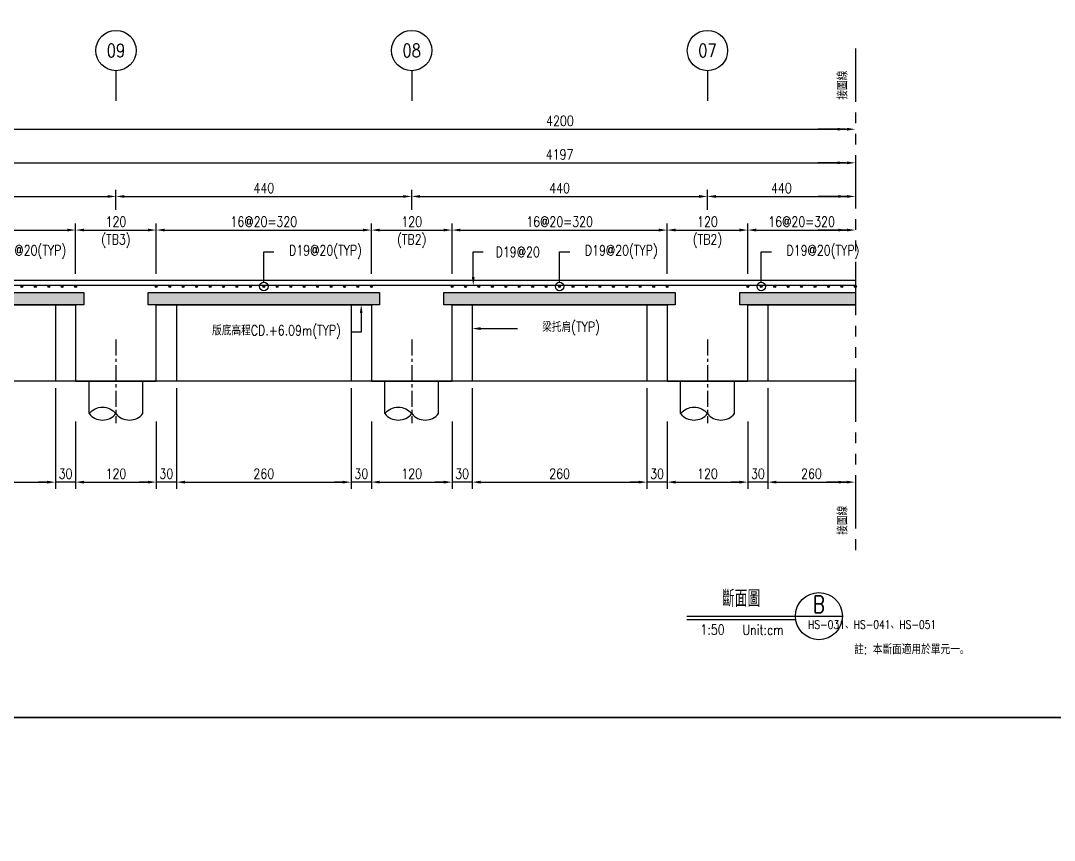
# Model space of a CAD drawing. Extents: x -791 to 13121, y -31587 to 2944.
# Drawn here: x 843 to 2381, y -183 to 1036 of the extents above; entities that cross this region are included whole.
import ezdxf
from ezdxf import colors
from ezdxf.entities.mleader import LeaderData, LeaderLine
from ezdxf.enums import TextEntityAlignment as Align
from ezdxf.math import Vec2, Vec3

# ---------------------------------------------------------------- set-up
doc = ezdxf.new("R2010")
doc.units = 0
doc.header["$LTSCALE"] = 0.05
doc.linetypes.add('CENTER', pattern=[50.8, 31.75, -6.35, 6.35, -6.35])
doc.linetypes.add('PHANTOM', pattern=[63.5, 31.75, -6.35, 6.35, -6.35, 6.35, -6.35])
doc.layers.get('0').update_dxf_attribs({"linetype": 'CONTINUOUS'})
doc.layers.get('Defpoints').update_dxf_attribs({"linetype": 'CONTINUOUS'})
for name, color, linetype in [('HB_0', 7, 'CONTINUOUS'), ('HB_DIM', 1, 'CONTINUOUS'), ('HB_ReBar', 3, 'CONTINUOUS'), ('HB_SYMBOLS', 7, 'CONTINUOUS'), ('HB_TXT_CTEXT', 2, 'CONTINUOUS'), ('底圖', 7, 'CONTINUOUS'), ('預鑄版_HATCH', 253, 'CONTINUOUS')]:
    doc.layers.add(name, color=color, linetype=linetype)
doc.styles.get("Standard").update_dxf_attribs({"font": 'ROMANS.shx', "width": 0.8, "bigfont": 'lchinap.shx'})
doc.dimstyles.new('50cm', dxfattribs={"dimscale": 5, "dimtxt": 3, "dimasz": 2.5, "dimexe": 2, "dimexo": 2, "dimgap": 1, "dimtad": 1, "dimdsep": 46, "dimtxsty": 'Standard', "dimcen": 0, "dimclrt": 2, "dimadec": 0, "dimazin": 0, "dimtfac": 1, "dimtix": 1, "dimtmove": 2, "dimatfit": 3, "dimfxl": 0, "dimtolj": 1, "dimtzin": 0, "dimarcsym": 0})

# ---------------------------------------------------------------- blocks, each defined once
blk = doc.blocks.new('CA')
at = {"layer": 'HB_SYMBOLS', "color": 3, "linetype": 'Continuous'}
blk.add_line((0, 0), (14, 0), dxfattribs=at)
at = {"layer": 'HB_SYMBOLS', "color": 4, "linetype": 'Continuous'}
blk.add_circle((7, 0), 7, dxfattribs=at)
at = {"layer": 'HB_SYMBOLS', "color": 3, "linetype": 'Continuous', "width": 0.8}
blk.add_attdef('A', text='', height=5, dxfattribs=at).set_placement((7, 3.5), align=Align.MIDDLE)
at = {"layer": 'HB_SYMBOLS', "color": 1, "linetype": 'Continuous', "width": 0.8}
blk.add_attdef('HB2002', text='', height=2.5, dxfattribs=at).set_placement((7, -2.5), align=Align.MIDDLE)
blk = doc.blocks.new('gr_t')
at = {"layer": 'HB_SYMBOLS', "color": 4, "linetype": 'Continuous'}
blk.add_line((0, -6), (0, -15), dxfattribs=at)
blk.add_circle((0, 0), 6, dxfattribs=at)
at = {"layer": 'HB_SYMBOLS', "color": 4, "linetype": 'Continuous', "width": 0.8}
blk.add_attdef('A', text='', height=4.5, dxfattribs=at).set_placement((0, 0), align=Align.MIDDLE)
blk = doc.blocks.new('*D1830')
at = {"layer": 'Defpoints', "color": 0}
for p in [(0, 325), (-1669, 150), (0, 150)]:
    blk.add_point(p, dxfattribs=at)
at = {"layer": 'HB_DIM', "color": 0, "lineweight": -2}
for p, q in [((-1669, 160), (-1669, 335)), ((-1656.5, 325), (-12.5, 325))]:
    blk.add_line(p, q, dxfattribs=at)
at = {"layer": 'HB_DIM', "color": 0}
for points in [[(-1656.5, 327.1), (-1656.5, 322.9), (-1669, 325)], [(-12.5, 327.1), (-12.5, 322.9), (0, 325)]]:
    blk.add_solid(points, dxfattribs=at)
at = {"layer": 'HB_DIM', "color": 2, "insert": (-440, 337.5), "char_height": 15, "attachment_point": 5}
blk.add_mtext('\\A1;4197', dxfattribs=at)
blk = doc.blocks.new('*D1832')
at = {"layer": 'Defpoints', "color": 0}
for p in [(0, 375), (-1670, 150), (0, 150)]:
    blk.add_point(p, dxfattribs=at)
at = {"layer": 'HB_DIM', "color": 0, "lineweight": -2}
for p, q in [((-1670, 160), (-1670, 385)), ((-1657.5, 375), (-12.5, 375))]:
    blk.add_line(p, q, dxfattribs=at)
at = {"layer": 'HB_DIM', "color": 0}
for points in [[(-1657.5, 377.1), (-1657.5, 372.9), (-1670, 375)], [(-12.5, 377.1), (-12.5, 372.9), (0, 375)]]:
    blk.add_solid(points, dxfattribs=at)
at = {"layer": 'HB_DIM', "color": 2, "insert": (-439.5, 387.5), "char_height": 15, "attachment_point": 5}
blk.add_mtext('\\A1;4200', dxfattribs=at)
blk = doc.blocks.new('*D1834')
at = {"layer": 'Defpoints', "color": 0}
for p in [(-1100, 275), (-1540, 245), (-1100, 245)]:
    blk.add_point(p, dxfattribs=at)
at = {"layer": 'HB_DIM', "color": 0, "lineweight": -2}
for p, q in [((-1540, 255), (-1540, 285)), ((-1100, 255), (-1100, 285)), ((-1527.5, 275), (-1112.5, 275))]:
    blk.add_line(p, q, dxfattribs=at)
at = {"layer": 'HB_DIM', "color": 0}
for points in [[(-1527.5, 277.1), (-1527.5, 272.9), (-1540, 275)], [(-1112.5, 277.1), (-1112.5, 272.9), (-1100, 275)]]:
    blk.add_solid(points, dxfattribs=at)
at = {"layer": 'HB_DIM', "color": 2, "insert": (-1320, 287.5), "char_height": 15, "attachment_point": 5}
blk.add_mtext('\\A1;440', dxfattribs=at)
blk = doc.blocks.new('*D1836')
at = {"layer": 'Defpoints', "color": 0}
for p in [(-660, 275), (-1100, 245), (-660, 245)]:
    blk.add_point(p, dxfattribs=at)
at = {"layer": 'HB_DIM', "color": 0, "lineweight": -2}
for p, q in [((-1100, 255), (-1100, 285)), ((-660, 255), (-660, 285)), ((-1087.5, 275), (-672.5, 275))]:
    blk.add_line(p, q, dxfattribs=at)
at = {"layer": 'HB_DIM', "color": 0}
for points in [[(-1087.5, 277.1), (-1087.5, 272.9), (-1100, 275)], [(-672.5, 277.1), (-672.5, 272.9), (-660, 275)]]:
    blk.add_solid(points, dxfattribs=at)
at = {"layer": 'HB_DIM', "color": 2, "insert": (-880, 287.5), "char_height": 15, "attachment_point": 5}
blk.add_mtext('\\A1;440', dxfattribs=at)
blk = doc.blocks.new('*D1837')
at = {"layer": 'Defpoints', "color": 0}
for p in [(-220, 275), (-660, 245), (-220, 245)]:
    blk.add_point(p, dxfattribs=at)
at = {"layer": 'HB_DIM', "color": 0, "lineweight": -2}
for p, q in [((-660, 255), (-660, 285)), ((-220, 255), (-220, 285)), ((-647.5, 275), (-232.5, 275))]:
    blk.add_line(p, q, dxfattribs=at)
at = {"layer": 'HB_DIM', "color": 0}
for points in [[(-647.5, 277.1), (-647.5, 272.9), (-660, 275)], [(-232.5, 277.1), (-232.5, 272.9), (-220, 275)]]:
    blk.add_solid(points, dxfattribs=at)
at = {"layer": 'HB_DIM', "color": 2, "insert": (-440, 287.5), "char_height": 15, "attachment_point": 5}
blk.add_mtext('\\A1;440', dxfattribs=at)
blk = doc.blocks.new('*D1838')
at = {"layer": 'Defpoints', "color": 0}
for p in [(-1160, -50), (-1040, -50), (-1040, -150)]:
    blk.add_point(p, dxfattribs=at)
at = {"layer": 'HB_DIM', "color": 0, "lineweight": -2}
for p, q in [((-1160, -60), (-1160, -160)), ((-1040, -60), (-1040, -160)), ((-1147.5, -150), (-1052.5, -150))]:
    blk.add_line(p, q, dxfattribs=at)
at = {"layer": 'HB_DIM', "color": 0}
for points in [[(-1147.5, -147.9), (-1147.5, -152.1), (-1160, -150)], [(-1052.5, -147.9), (-1052.5, -152.1), (-1040, -150)]]:
    blk.add_solid(points, dxfattribs=at)
at = {"layer": 'HB_DIM', "color": 2, "insert": (-1100, -137.5), "char_height": 15, "attachment_point": 5}
blk.add_mtext('\\A1;120', dxfattribs=at)
blk = doc.blocks.new('*D1839')
at = {"layer": 'Defpoints', "color": 0}
for p in [(-1190, 0), (-1160, -50), (-1190, -150)]:
    blk.add_point(p, dxfattribs=at)
at = {"layer": 'HB_DIM', "color": 0, "lineweight": -2}
for p, q in [((-1190, -10), (-1190, -160)), ((-1160, -60), (-1160, -160)), ((-1202.5, -150), (-1215, -150)), ((-1160, -150), (-1190, -150)), ((-1147.5, -150), (-1135, -150))]:
    blk.add_line(p, q, dxfattribs=at)
at = {"layer": 'HB_DIM', "color": 0}
for points in [[(-1202.5, -147.9), (-1202.5, -152.1), (-1190, -150)], [(-1147.5, -147.9), (-1147.5, -152.1), (-1160, -150)]]:
    blk.add_solid(points, dxfattribs=at)
at = {"layer": 'HB_DIM', "color": 2, "insert": (-1175, -137.5), "char_height": 15, "attachment_point": 5}
blk.add_mtext('\\A1;30', dxfattribs=at)
blk = doc.blocks.new('*D1840')
at = {"layer": 'Defpoints', "color": 0}
for p in [(-1010, 0), (-1040, -50), (-1040, -150)]:
    blk.add_point(p, dxfattribs=at)
at = {"layer": 'HB_DIM', "color": 0, "lineweight": -2}
for p, q in [((-1010, -10), (-1010, -160)), ((-1040, -60), (-1040, -160)), ((-1052.5, -150), (-1065, -150)), ((-1010, -150), (-1040, -150)), ((-997.5, -150), (-985, -150))]:
    blk.add_line(p, q, dxfattribs=at)
at = {"layer": 'HB_DIM', "color": 0}
for points in [[(-1052.5, -147.9), (-1052.5, -152.1), (-1040, -150)], [(-997.5, -147.9), (-997.5, -152.1), (-1010, -150)]]:
    blk.add_solid(points, dxfattribs=at)
at = {"layer": 'HB_DIM', "color": 2, "insert": (-1025, -137.5), "char_height": 15, "attachment_point": 5}
blk.add_mtext('\\A1;30', dxfattribs=at)
blk = doc.blocks.new('*D1841')
at = {"layer": 'Defpoints', "color": 0}
for p in [(-720, -50), (-600, -50), (-600, -150)]:
    blk.add_point(p, dxfattribs=at)
at = {"layer": 'HB_DIM', "color": 0, "lineweight": -2}
for p, q in [((-720, -60), (-720, -160)), ((-600, -60), (-600, -160)), ((-707.5, -150), (-612.5, -150))]:
    blk.add_line(p, q, dxfattribs=at)
at = {"layer": 'HB_DIM', "color": 0}
for points in [[(-707.5, -147.9), (-707.5, -152.1), (-720, -150)], [(-612.5, -147.9), (-612.5, -152.1), (-600, -150)]]:
    blk.add_solid(points, dxfattribs=at)
at = {"layer": 'HB_DIM', "color": 2, "insert": (-660, -137.5), "char_height": 15, "attachment_point": 5}
blk.add_mtext('\\A1;120', dxfattribs=at)
blk = doc.blocks.new('*D1842')
at = {"layer": 'Defpoints', "color": 0}
for p in [(-750, 0), (-720, -50), (-750, -150)]:
    blk.add_point(p, dxfattribs=at)
at = {"layer": 'HB_DIM', "color": 0, "lineweight": -2}
for p, q in [((-750, -10), (-750, -160)), ((-720, -60), (-720, -160)), ((-762.5, -150), (-775, -150)), ((-720, -150), (-750, -150)), ((-707.5, -150), (-695, -150))]:
    blk.add_line(p, q, dxfattribs=at)
at = {"layer": 'HB_DIM', "color": 0}
for points in [[(-762.5, -147.9), (-762.5, -152.1), (-750, -150)], [(-707.5, -147.9), (-707.5, -152.1), (-720, -150)]]:
    blk.add_solid(points, dxfattribs=at)
at = {"layer": 'HB_DIM', "color": 2, "insert": (-735, -137.5), "char_height": 15, "attachment_point": 5}
blk.add_mtext('\\A1;30', dxfattribs=at)
blk = doc.blocks.new('*D1843')
at = {"layer": 'Defpoints', "color": 0}
for p in [(-570, 0), (-600, -50), (-600, -150)]:
    blk.add_point(p, dxfattribs=at)
at = {"layer": 'HB_DIM', "color": 0, "lineweight": -2}
for p, q in [((-570, -10), (-570, -160)), ((-600, -60), (-600, -160)), ((-612.5, -150), (-625, -150)), ((-570, -150), (-600, -150)), ((-557.5, -150), (-545, -150))]:
    blk.add_line(p, q, dxfattribs=at)
at = {"layer": 'HB_DIM', "color": 0}
for points in [[(-612.5, -147.9), (-612.5, -152.1), (-600, -150)], [(-557.5, -147.9), (-557.5, -152.1), (-570, -150)]]:
    blk.add_solid(points, dxfattribs=at)
at = {"layer": 'HB_DIM', "color": 2, "insert": (-585, -137.5), "char_height": 15, "attachment_point": 5}
blk.add_mtext('\\A1;30', dxfattribs=at)
blk = doc.blocks.new('*D1844')
at = {"layer": 'Defpoints', "color": 0}
for p in [(-280, -50), (-160, -50), (-160, -150)]:
    blk.add_point(p, dxfattribs=at)
at = {"layer": 'HB_DIM', "color": 0, "lineweight": -2}
for p, q in [((-280, -60), (-280, -160)), ((-160, -60), (-160, -160)), ((-267.5, -150), (-172.5, -150))]:
    blk.add_line(p, q, dxfattribs=at)
at = {"layer": 'HB_DIM', "color": 0}
for points in [[(-267.5, -147.9), (-267.5, -152.1), (-280, -150)], [(-172.5, -147.9), (-172.5, -152.1), (-160, -150)]]:
    blk.add_solid(points, dxfattribs=at)
at = {"layer": 'HB_DIM', "color": 2, "insert": (-220, -137.5), "char_height": 15, "attachment_point": 5}
blk.add_mtext('\\A1;120', dxfattribs=at)
blk = doc.blocks.new('*D1845')
at = {"layer": 'Defpoints', "color": 0}
for p in [(-310, 0), (-280, -50), (-310, -150)]:
    blk.add_point(p, dxfattribs=at)
at = {"layer": 'HB_DIM', "color": 0, "lineweight": -2}
for p, q in [((-310, -10), (-310, -160)), ((-280, -60), (-280, -160)), ((-322.5, -150), (-335, -150)), ((-280, -150), (-310, -150)), ((-267.5, -150), (-255, -150))]:
    blk.add_line(p, q, dxfattribs=at)
at = {"layer": 'HB_DIM', "color": 0}
for points in [[(-322.5, -147.9), (-322.5, -152.1), (-310, -150)], [(-267.5, -147.9), (-267.5, -152.1), (-280, -150)]]:
    blk.add_solid(points, dxfattribs=at)
at = {"layer": 'HB_DIM', "color": 2, "insert": (-295, -137.5), "char_height": 15, "attachment_point": 5}
blk.add_mtext('\\A1;30', dxfattribs=at)
blk = doc.blocks.new('*D1846')
at = {"layer": 'Defpoints', "color": 0}
for p in [(-130, 0), (-160, -50), (-160, -150)]:
    blk.add_point(p, dxfattribs=at)
at = {"layer": 'HB_DIM', "color": 0, "lineweight": -2}
for p, q in [((-130, -10), (-130, -160)), ((-160, -60), (-160, -160)), ((-172.5, -150), (-185, -150)), ((-130, -150), (-160, -150)), ((-117.5, -150), (-105, -150))]:
    blk.add_line(p, q, dxfattribs=at)
at = {"layer": 'HB_DIM', "color": 0}
for points in [[(-172.5, -147.9), (-172.5, -152.1), (-160, -150)], [(-117.5, -147.9), (-117.5, -152.1), (-130, -150)]]:
    blk.add_solid(points, dxfattribs=at)
at = {"layer": 'HB_DIM', "color": 2, "insert": (-145, -137.5), "char_height": 15, "attachment_point": 5}
blk.add_mtext('\\A1;30', dxfattribs=at)
blk = doc.blocks.new('*D1847')
at = {"layer": 'Defpoints', "color": 0}
for p in [(-570, 0), (-310, 0), (-310, -150)]:
    blk.add_point(p, dxfattribs=at)
at = {"layer": 'HB_DIM', "color": 0, "lineweight": -2}
for p, q in [((-570, -10), (-570, -160)), ((-310, -10), (-310, -160)), ((-557.5, -150), (-322.5, -150))]:
    blk.add_line(p, q, dxfattribs=at)
at = {"layer": 'HB_DIM', "color": 0}
for points in [[(-557.5, -147.9), (-557.5, -152.1), (-570, -150)], [(-322.5, -147.9), (-322.5, -152.1), (-310, -150)]]:
    blk.add_solid(points, dxfattribs=at)
at = {"layer": 'HB_DIM', "color": 2, "insert": (-440, -137.5), "char_height": 15, "attachment_point": 5}
blk.add_mtext('\\A1;260', dxfattribs=at)
blk = doc.blocks.new('*D1848')
at = {"layer": 'Defpoints', "color": 0}
for p in [(-1010, 0), (-750, 0), (-750, -150)]:
    blk.add_point(p, dxfattribs=at)
at = {"layer": 'HB_DIM', "color": 0, "lineweight": -2}
for p, q in [((-1010, -10), (-1010, -160)), ((-750, -10), (-750, -160)), ((-997.5, -150), (-762.5, -150))]:
    blk.add_line(p, q, dxfattribs=at)
at = {"layer": 'HB_DIM', "color": 0}
for points in [[(-997.5, -147.9), (-997.5, -152.1), (-1010, -150)], [(-762.5, -147.9), (-762.5, -152.1), (-750, -150)]]:
    blk.add_solid(points, dxfattribs=at)
at = {"layer": 'HB_DIM', "color": 2, "insert": (-880, -137.5), "char_height": 15, "attachment_point": 5}
blk.add_mtext('\\A1;260', dxfattribs=at)
blk = doc.blocks.new('*D1849')
at = {"layer": 'Defpoints', "color": 0}
for p in [(-1450, 0), (-1190, 0), (-1190, -150)]:
    blk.add_point(p, dxfattribs=at)
at = {"layer": 'HB_DIM', "color": 0, "lineweight": -2}
for p, q in [((-1450, -10), (-1450, -160)), ((-1190, -10), (-1190, -160)), ((-1437.5, -150), (-1202.5, -150))]:
    blk.add_line(p, q, dxfattribs=at)
at = {"layer": 'HB_DIM', "color": 0}
for points in [[(-1437.5, -147.9), (-1437.5, -152.1), (-1450, -150)], [(-1202.5, -147.9), (-1202.5, -152.1), (-1190, -150)]]:
    blk.add_solid(points, dxfattribs=at)
at = {"layer": 'HB_DIM', "color": 2, "insert": (-1320, -137.5), "char_height": 15, "attachment_point": 5}
blk.add_mtext('\\A1;260', dxfattribs=at)
blk = doc.blocks.new('*D1853')
at = {"layer": 'Defpoints', "color": 0}
for p in [(-1160, 225), (-1480, 150), (-1160, 150)]:
    blk.add_point(p, dxfattribs=at)
at = {"layer": 'HB_DIM', "color": 0, "lineweight": -2}
for p, q in [((-1480, 160), (-1480, 235)), ((-1160, 160), (-1160, 235)), ((-1467.5, 225), (-1172.5, 225))]:
    blk.add_line(p, q, dxfattribs=at)
at = {"layer": 'HB_DIM', "color": 0}
for points in [[(-1467.5, 227.1), (-1467.5, 222.9), (-1480, 225)], [(-1172.5, 227.1), (-1172.5, 222.9), (-1160, 225)]]:
    blk.add_solid(points, dxfattribs=at)
at = {"layer": 'HB_DIM', "color": 2, "insert": (-1320, 237.5), "char_height": 15, "attachment_point": 5}
blk.add_mtext('\\A1;16@20=320', dxfattribs=at)
blk = doc.blocks.new('ReBarPoint')
at = {"layer": 'HB_0'}
h = blk.add_hatch(color=0, dxfattribs=at)
h.dxf.hatch_style = 1
edge = h.paths.add_edge_path()
edge.add_arc((0, 0), 1.5, 0, 360)
at = {"layer": 'HB_ReBar', "color": 0}
blk.add_circle((0, 0), 1.5, dxfattribs=at)
blk = doc.blocks.new('*D1854')
at = {"layer": 'Defpoints', "color": 0}
for p in [(-1040, 225), (-1160, 150), (-1040, 150)]:
    blk.add_point(p, dxfattribs=at)
at = {"layer": 'HB_DIM', "color": 0, "lineweight": -2}
for p, q in [((-1160, 160), (-1160, 235)), ((-1040, 160), (-1040, 235)), ((-1147.5, 225), (-1052.5, 225))]:
    blk.add_line(p, q, dxfattribs=at)
at = {"layer": 'HB_DIM', "color": 0}
for points in [[(-1147.5, 227.1), (-1147.5, 222.9), (-1160, 225)], [(-1052.5, 227.1), (-1052.5, 222.9), (-1040, 225)]]:
    blk.add_solid(points, dxfattribs=at)
at = {"layer": 'HB_DIM', "color": 2, "char_height": 15, "attachment_point": 5}
for s, insert in [('\\A1;120', (-1100, 237.5)), ('\\A1;(TB3)', (-1100, 208.6))]:
    blk.add_mtext(s, dxfattribs=dict(at, insert=insert))
blk = doc.blocks.new('*D1855')
at = {"layer": 'Defpoints', "color": 0}
for p in [(-720, 225), (-1040, 150), (-720, 150)]:
    blk.add_point(p, dxfattribs=at)
at = {"layer": 'HB_DIM', "color": 0, "lineweight": -2}
for p, q in [((-1040, 160), (-1040, 235)), ((-720, 160), (-720, 235)), ((-1027.5, 225), (-732.5, 225))]:
    blk.add_line(p, q, dxfattribs=at)
at = {"layer": 'HB_DIM', "color": 0}
for points in [[(-1027.5, 227.1), (-1027.5, 222.9), (-1040, 225)], [(-732.5, 227.1), (-732.5, 222.9), (-720, 225)]]:
    blk.add_solid(points, dxfattribs=at)
at = {"layer": 'HB_DIM', "color": 2, "insert": (-880, 237.5), "char_height": 15, "attachment_point": 5}
blk.add_mtext('\\A1;16@20=320', dxfattribs=at)
blk = doc.blocks.new('*D1856')
at = {"layer": 'Defpoints', "color": 0}
for p in [(-280, 225), (-600, 150), (-280, 150)]:
    blk.add_point(p, dxfattribs=at)
at = {"layer": 'HB_DIM', "color": 0, "lineweight": -2}
for p, q in [((-600, 160), (-600, 235)), ((-280, 160), (-280, 235)), ((-587.5, 225), (-292.5, 225))]:
    blk.add_line(p, q, dxfattribs=at)
at = {"layer": 'HB_DIM', "color": 0}
for points in [[(-587.5, 227.1), (-587.5, 222.9), (-600, 225)], [(-292.5, 227.1), (-292.5, 222.9), (-280, 225)]]:
    blk.add_solid(points, dxfattribs=at)
at = {"layer": 'HB_DIM', "color": 2, "insert": (-440, 237.5), "char_height": 15, "attachment_point": 5}
blk.add_mtext('\\A1;16@20=320', dxfattribs=at)
blk = doc.blocks.new('_DotBlank')
at = {"color": 0, "linetype": 'ByBlock', "lineweight": -2}
blk.add_line((-0.5, 0), (-1, 0), dxfattribs=at)
blk.add_circle((0, 0), 0.5, dxfattribs=at)
blk = doc.blocks.new('*D1857')
at = {"layer": 'Defpoints', "color": 0}
for p in [(0, 275), (-220, 245), (0, 150)]:
    blk.add_point(p, dxfattribs=at)
at = {"layer": 'HB_DIM', "color": 0, "lineweight": -2}
for p, q in [((-220, 255), (-220, 285)), ((-207.5, 275), (-12.5, 275))]:
    blk.add_line(p, q, dxfattribs=at)
at = {"layer": 'HB_DIM', "color": 0}
for points in [[(-207.5, 277.1), (-207.5, 272.9), (-220, 275)], [(-12.5, 277.1), (-12.5, 272.9), (0, 275)]]:
    blk.add_solid(points, dxfattribs=at)
at = {"layer": 'HB_DIM', "color": 2, "insert": (-110, 287.5), "char_height": 15, "attachment_point": 5}
blk.add_mtext('\\A1;440', dxfattribs=at)
blk = doc.blocks.new('*D1858')
at = {"layer": 'Defpoints', "color": 0}
for p in [(0, 225), (-160, 150), (0, 150)]:
    blk.add_point(p, dxfattribs=at)
at = {"layer": 'HB_DIM', "color": 0, "lineweight": -2}
for p, q in [((-160, 160), (-160, 235)), ((-147.5, 225), (-12.5, 225))]:
    blk.add_line(p, q, dxfattribs=at)
at = {"layer": 'HB_DIM', "color": 0}
for points in [[(-147.5, 227.1), (-147.5, 222.9), (-160, 225)], [(-12.5, 227.1), (-12.5, 222.9), (0, 225)]]:
    blk.add_solid(points, dxfattribs=at)
at = {"layer": 'HB_DIM', "color": 2, "insert": (-80, 237.5), "char_height": 15, "attachment_point": 5}
blk.add_mtext('\\A1;16@20=320', dxfattribs=at)
blk = doc.blocks.new('*D1859')
at = {"layer": 'Defpoints', "color": 0}
for p in [(-130, 0), (-0.6, 0), (-0.6, -150)]:
    blk.add_point(p, dxfattribs=at)
at = {"layer": 'HB_DIM', "color": 0, "lineweight": -2}
for p, q in [((-130, -10), (-130, -160)), ((-117.5, -150), (-13.1, -150))]:
    blk.add_line(p, q, dxfattribs=at)
at = {"layer": 'HB_DIM', "color": 0}
for points in [[(-117.5, -147.9), (-117.5, -152.1), (-130, -150)], [(-13.1, -147.9), (-13.1, -152.1), (-0.6, -150)]]:
    blk.add_solid(points, dxfattribs=at)
at = {"layer": 'HB_DIM', "color": 2, "insert": (-65.3, -137.5), "char_height": 15, "attachment_point": 5}
blk.add_mtext('\\A1;260', dxfattribs=at)
blk = doc.blocks.new('*D1860')
at = {"layer": 'Defpoints', "color": 0}
for p in [(-600, 225), (-720, 150), (-600, 150)]:
    blk.add_point(p, dxfattribs=at)
at = {"layer": 'HB_DIM', "color": 0, "lineweight": -2}
for p, q in [((-720, 160), (-720, 235)), ((-600, 160), (-600, 235)), ((-707.5, 225), (-612.5, 225))]:
    blk.add_line(p, q, dxfattribs=at)
at = {"layer": 'HB_DIM', "color": 0}
for points in [[(-707.5, 227.1), (-707.5, 222.9), (-720, 225)], [(-612.5, 227.1), (-612.5, 222.9), (-600, 225)]]:
    blk.add_solid(points, dxfattribs=at)
at = {"layer": 'HB_DIM', "color": 2, "char_height": 15, "attachment_point": 5}
for s, insert in [('\\A1;120', (-660, 237.5)), ('\\A1;(TB2)', (-660, 208.6))]:
    blk.add_mtext(s, dxfattribs=dict(at, insert=insert))
blk = doc.blocks.new('*D1861')
at = {"layer": 'Defpoints', "color": 0}
for p in [(-160, 225), (-280, 150), (-160, 150)]:
    blk.add_point(p, dxfattribs=at)
at = {"layer": 'HB_DIM', "color": 0, "lineweight": -2}
for p, q in [((-280, 160), (-280, 235)), ((-160, 160), (-160, 235)), ((-267.5, 225), (-172.5, 225))]:
    blk.add_line(p, q, dxfattribs=at)
at = {"layer": 'HB_DIM', "color": 0}
for points in [[(-267.5, 227.1), (-267.5, 222.9), (-280, 225)], [(-172.5, 227.1), (-172.5, 222.9), (-160, 225)]]:
    blk.add_solid(points, dxfattribs=at)
at = {"layer": 'HB_DIM', "color": 2, "char_height": 15, "attachment_point": 5}
for s, insert in [('\\A1;120', (-220, 237.5)), ('\\A1;(TB2)', (-220, 208.6))]:
    blk.add_mtext(s, dxfattribs=dict(at, insert=insert))
blk = doc.blocks.new('80cm直樁')
at = {"layer": 'HB_0', "linetype": 'Continuous'}
for p, q in [((-40, -48.1), (-40, 0)), ((40, -48.1), (40, 0))]:
    blk.add_line(p, q, dxfattribs=at)
for points in [[(-40, -48.1, -0.48), (0, -48.1, 0.48), (40, -48.1, 0.48)], [(-40, -48.1, 0.48), (0, -48.1, 0.48)]]:
    blk.add_lwpolyline(points, format="xyb", dxfattribs=at)
at = {"layer": 'HB_DIM', "color": 1, "linetype": 'CENTER', "ltscale": 15}
blk.add_line((0, 62.2), (0, -62.2), dxfattribs=at)
blk = doc.blocks.new('斷面圖B左')
at = {"layer": '預鑄版_HATCH', "linetype": 'Continuous'}
h = blk.add_hatch(color=256, dxfattribs=at)
h.dxf.hatch_style = 2
h.paths.add_polyline_path([(-1492, 132), (-1148, 132), (-1148, 114), (-1492, 114)])
h = blk.add_hatch(color=256, dxfattribs=at)
h.dxf.hatch_style = 2
h.paths.add_polyline_path([(-1052, 132), (-708, 132), (-708, 114), (-1052, 114)])
h = blk.add_hatch(color=256, dxfattribs=at)
h.dxf.hatch_style = 2
h.paths.add_polyline_path([(-612, 132), (-268, 132), (-268, 114), (-612, 114)])
h = blk.add_hatch(color=256, dxfattribs=at)
h.dxf.hatch_style = 2
h.paths.add_polyline_path([(-172, 132), (-172, 114), (0, 114), (0, 132)])
at = {"layer": 'HB_0', "color": 252}
for p, q in [((-1190, 114), (-1190, 0)), ((-1010, 114), (-1010, 0)), ((-750, 114), (-750, 0)), ((-570, 114), (-570, 0)), ((-310, 114), (-310, 0)), ((-130, 114), (-130, 0))]:
    blk.add_line(p, q, dxfattribs=at)
at = {"layer": 'HB_0', "color": 4}
for points in [[(0, 150), (-1669, 150)], [(-1480, 114), (-1160, 114), (-1160, 0), (-1040, 0), (-1040, 114), (-720, 114), (-720, 0), (-600, 0), (-600, 114), (-280, 114), (-280, 0), (-160, 0), (-160, 114), (0, 114), (0, 114), (0, 114), (0, 114), (0, 114), (0, 114), (0, 114), (0, 114), (0, 114)]]:
    blk.add_lwpolyline(points, dxfattribs=at)
at = {"layer": 'HB_0', "color": 7, "linetype": 'Continuous'}
for points in [[(-1492, 132), (-1148, 132), (-1148, 114), (-1492, 114)], [(-1052, 132), (-708, 132), (-708, 114), (-1052, 114)], [(-612, 132), (-268, 132), (-268, 114), (-612, 114)]]:
    blk.add_lwpolyline(points, close=True, dxfattribs=at)
blk.add_lwpolyline([(0, 114), (-172, 114), (-172, 132), (0, 132)], dxfattribs=at)
at = {"layer": 'HB_0'}
blk.add_lwpolyline([(0, 0), (-1669, 0), (-1669, 114)], dxfattribs=at)
at = {"layer": 'HB_DIM', "color": 4, "linetype": 'PHANTOM', "ltscale": 50}
blk.add_line((0, 495.157), (0, -256.27), dxfattribs=at)
at = {"layer": 'HB_ReBar'}
blk.add_lwpolyline([(0, 142.5), (-1540, 142.5), (-1540, 142.5)], dxfattribs=at)
at = {"layer": 'HB_0'}
for p in [(-1100, 0), (-660, 0), (-220, 0)]:
    blk.add_blockref('80cm直樁', p, dxfattribs=at)
at = {"layer": 'HB_ReBar'}
for p in [(-1240, 141), (-1220, 141), (-1200, 141), (-1180, 141), (-1160, 141), (-1040, 141), (-1020, 141), (-1000, 141), (-980, 141), (-960, 141), (-940, 141), (-920, 141), (-900, 141), (-880, 141), (-860, 141), (-840, 141), (-820, 141), (-800, 141), (-780, 141), (-760, 141), (-740, 141), (-720, 141), (-600, 141), (-580, 141), (-560, 141), (-540, 141), (-520, 141), (-500, 141), (-480, 141), (-460, 141), (-440, 141), (-420, 141), (-400, 141), (-380, 141), (-360, 141), (-340, 141), (-320, 141), (-300, 141), (-280, 141), (-160, 141), (-140, 141), (-120, 141), (-100, 141), (-80, 141), (-60, 141), (-40, 141), (-20, 141), (0, 141)]:
    blk.add_blockref('ReBarPoint', p, dxfattribs=at)
at = {"layer": '底圖'}
ref = blk.add_blockref('gr_t', (-1100, 492.059), dxfattribs=dict(at, xscale=5, yscale=5, zscale=5))
ref.add_attrib('A', '09', dxfattribs={"layer": 'HB_SYMBOLS', "color": 4, "linetype": 'Continuous', "height": 20, "width": 0.8}).set_placement((-1100, 492.059), align=Align.MIDDLE)
ref = blk.add_blockref('gr_t', (-660, 492.059), dxfattribs=dict(at, xscale=5, yscale=5, zscale=5))
ref.add_attrib('A', '08', dxfattribs={"layer": 'HB_SYMBOLS', "color": 4, "linetype": 'Continuous', "height": 20, "width": 0.8}).set_placement((-660, 492.059), align=Align.MIDDLE)
ref = blk.add_blockref('gr_t', (-220, 492.059), dxfattribs=dict(at, xscale=5, yscale=5, zscale=5))
ref.add_attrib('A', '07', dxfattribs={"layer": 'HB_SYMBOLS', "color": 4, "linetype": 'Continuous', "height": 20, "width": 0.8}).set_placement((-220, 492.059), align=Align.MIDDLE)
at = {"layer": 'HB_TXT_CTEXT', "linetype": 'Continuous', "width": 0.8}
for p in [(-20, 440.534, 0), (-20.015, -206.83, 0)]:
    blk.add_text('接圖線', height=15, rotation=90, dxfattribs=at).set_placement(p, align=Align.MIDDLE)
at = {"layer": 'HB_DIM'}
for base, p1, text, picture, middle in [((0, 375), (-1670, 150), '4200', '*D1832', (-439.52, 387.5)), ((0, 325), (-1669, 150), '4197', '*D1830', (-440.02, 337.5))]:
    dim = blk.add_linear_dim(base=base, p1=p1, p2=(0, 150), text=text, dimstyle='50cm', override={"dimse2": 1}, dxfattribs=at)
    dim.commit()
    dim.dimension.update_dxf_attribs({"geometry": picture, "text_midpoint": middle, "dimtype": 160})
for base, p1, p2, picture, middle in [((-1100, 275), (-1540, 245), (-1100, 245), '*D1834', (-1320, 287.5)), ((-660, 275), (-1100, 245), (-660, 245), '*D1836', (-880, 287.5)), ((-220, 275), (-660, 245), (-220, 245), '*D1837', (-440, 287.5)), ((-1190, -150), (-1450, 0), (-1190, 0), '*D1849', (-1320, -137.5)), ((-1190, -150), (-1160, -50), (-1190, 0), '*D1839', (-1175, -137.5)), ((-1040, -150), (-1010, 0), (-1040, -50), '*D1840', (-1025, -137.5)), ((-750, -150), (-1010, 0), (-750, 0), '*D1848', (-880, -137.5)), ((-750, -150), (-720, -50), (-750, 0), '*D1842', (-735, -137.5)), ((-600, -150), (-570, 0), (-600, -50), '*D1843', (-585, -137.5)), ((-310, -150), (-570, 0), (-310, 0), '*D1847', (-440, -137.5)), ((-310, -150), (-280, -50), (-310, 0), '*D1845', (-295, -137.5)), ((-160, -150), (-130, 0), (-160, -50), '*D1846', (-145, -137.5)), ((-1040, -150), (-1160, -50), (-1040, -50), '*D1838', (-1100, -137.5)), ((-600, -150), (-720, -50), (-600, -50), '*D1841', (-660, -137.5)), ((-160, -150), (-280, -50), (-160, -50), '*D1844', (-220, -137.5))]:
    dim = blk.add_linear_dim(base=base, p1=p1, p2=p2, dimstyle='50cm', dxfattribs=at)
    dim.commit()
    dim.dimension.update_dxf_attribs({"geometry": picture, "text_midpoint": middle})
for base, p1, p2, text, picture, middle in [((0, 275), (-220, 245), (0, 150), '440', '*D1857', (-110, 287.5)), ((0, 225), (-160, 150), (0, 150), '16@20=320', '*D1858', (-80, 237.5)), ((-0.555, -150), (-130, 0), (-0.555, 0), '260', '*D1859', (-65.278, -137.5))]:
    dim = blk.add_linear_dim(base=base, p1=p1, p2=p2, text=text, dimstyle='50cm', override={"dimse2": 1}, dxfattribs=at)
    dim.commit()
    dim.dimension.update_dxf_attribs({"geometry": picture, "text_midpoint": middle})
for base, p1, p2, text, picture, middle in [((-1160, 225), (-1480, 150), (-1160, 150), '16@20=<>', '*D1853', (-1320, 237.5)), ((-1040, 225), (-1160, 150), (-1040, 150), '<>\\X(TB3)', '*D1854', (-1100, 225)), ((-720, 225), (-1040, 150), (-720, 150), '16@20=<>', '*D1855', (-880, 237.5)), ((-600, 225), (-720, 150), (-600, 150), '<>\\X(TB2)', '*D1860', (-660, 225)), ((-280, 225), (-600, 150), (-280, 150), '16@20=<>', '*D1856', (-440, 237.5)), ((-160, 225), (-280, 150), (-160, 150), '<>\\X(TB2)', '*D1861', (-220, 225))]:
    dim = blk.add_linear_dim(base=base, p1=p1, p2=p2, text=text, dimstyle='50cm', dxfattribs=at)
    dim.commit()
    dim.dimension.update_dxf_attribs({"geometry": picture, "text_midpoint": middle})
for points in [[(-13.628, 375), (-55.924, 375)], [(-13.628, 325), (-55.924, 325)], [(-12.919, 275), (-55.924, 275)], [(-12.919, 225), (-55.924, 225)], [(-12.5, -150), (-42.83, -150)]]:
    blk.add_leader(points, dimstyle='50cm', override={"dimse2": 1}, dxfattribs=at)
ml = blk.add_multileader_mtext('Standard', dxfattribs=at)
ml.set_content('D19@20(TYP)', color=2)
ml.set_leader_properties(color=1)
ml.set_arrow_properties(name='DOTBLANK')
ml.build(insert=Vec2(0, 0))
ml.multileader.update_dxf_attribs({"dogleg_length": 3, "arrow_head_size": 12.5, "scale": 5})
ctx = ml.context
ctx.base_point, ctx.scale, ctx.char_height, ctx.arrow_head_size, ctx.landing_gap_size, ctx.plane_origin = Vec3(-1305, 192.393), 5, 15, 12.5, 15, Vec3(-1320, 141)
ctx.text_align_type = 2
notes = []
notes.append((ctx, [(0, (1, 1, 0), (-1320, 192.393), (1, 0), 15, [(0, [(-1320, 141)], 0, [])])]))
ctx.mtext.insert, ctx.mtext.alignment, ctx.mtext.flow_direction = Vec3(-1174, 202.393), 3, 5
ml = blk.add_multileader_mtext('Standard', dxfattribs=at)
ml.set_content('D19@20(TYP)', color=2)
ml.set_leader_properties(color=1)
ml.set_arrow_properties(name='DOTBLANK')
ml.build(insert=Vec2(0, 0))
ml.multileader.update_dxf_attribs({"dogleg_length": 3, "arrow_head_size": 12.5, "scale": 5})
ctx = ml.context
ctx.base_point, ctx.scale, ctx.char_height, ctx.arrow_head_size, ctx.landing_gap_size, ctx.plane_origin = Vec3(-865, 192.393), 5, 15, 12.5, 15, Vec3(-880, 141)
ctx.text_align_type = 2
notes.append((ctx, [(0, (1, 1, 0), (-880, 192.393), (1, 0), 15, [(0, [(-880, 141)], 0, [])])]))
ctx.mtext.insert, ctx.mtext.alignment, ctx.mtext.flow_direction = Vec3(-734, 202.393), 3, 5
ml = blk.add_multileader_mtext('Standard', dxfattribs=at)
ml.set_content('D19@20(TYP)', color=2)
ml.set_leader_properties(color=1)
ml.set_arrow_properties(name='DOTBLANK')
ml.build(insert=Vec2(0, 0))
ml.multileader.update_dxf_attribs({"dogleg_length": 3, "arrow_head_size": 12.5, "scale": 5})
ctx = ml.context
ctx.base_point, ctx.scale, ctx.char_height, ctx.arrow_head_size, ctx.landing_gap_size, ctx.plane_origin = Vec3(-425, 192.393), 5, 15, 12.5, 15, Vec3(-440, 141)
ctx.text_align_type = 2
notes.append((ctx, [(0, (1, 1, 0), (-440, 192.393), (1, 0), 15, [(0, [(-440, 141)], 0, [])])]))
ctx.mtext.insert, ctx.mtext.alignment, ctx.mtext.flow_direction = Vec3(-294, 202.393), 3, 5
ml = blk.add_multileader_mtext('Standard', dxfattribs=at)
ml.set_content('D19@20(TYP)', color=2)
ml.set_leader_properties(color=1)
ml.set_arrow_properties(name='DOTBLANK')
ml.build(insert=Vec2(0, 0))
ml.multileader.update_dxf_attribs({"dogleg_length": 3, "arrow_head_size": 12.5, "scale": 5})
ctx = ml.context
ctx.base_point, ctx.scale, ctx.char_height, ctx.arrow_head_size, ctx.landing_gap_size, ctx.plane_origin = Vec3(-125, 192.393), 5, 15, 12.5, 15, Vec3(-140, 141)
ctx.text_align_type = 2
notes.append((ctx, [(0, (1, 1, 0), (-140, 192.393), (1, 0), 15, [(0, [(-140, 141)], 0, [])])]))
ctx.mtext.insert, ctx.mtext.alignment, ctx.mtext.flow_direction = Vec3(6, 202.393), 3, 5
ml = blk.add_multileader_mtext('Standard', dxfattribs=at)
ml.set_content('D19@20', color=2)
ml.set_leader_properties(color=1)
ml.build(insert=Vec2(0, 0))
ml.multileader.update_dxf_attribs({"dogleg_length": 3, "arrow_head_size": 12.5, "scale": 5})
ctx = ml.context
ctx.base_point, ctx.scale, ctx.char_height, ctx.arrow_head_size, ctx.landing_gap_size, ctx.plane_origin = Vec3(-553.484, 192.393), 5, 15, 12.5, 15, Vec3(-568.484, 141)
ctx.text_align_type = 2
notes.append((ctx, [(0, (1, 1, 0), (-568.484, 192.393), (1, 0), 15, [(0, [(-568.484, 142.5)], 0, [])])]))
ctx.mtext.insert, ctx.mtext.alignment, ctx.mtext.flow_direction = Vec3(-469.341, 199.893), 3, 5
ml = blk.add_multileader_mtext('Standard', dxfattribs=at)
ml.set_content('版底高程CD.+6.09m(TYP)', color=2)
ml.set_leader_properties(color=1)
ml.build(insert=Vec2(0, 0))
ml.multileader.update_dxf_attribs({"dogleg_length": 3, "arrow_head_size": 12.5, "scale": 5})
ctx = ml.context
ctx.base_point, ctx.scale, ctx.char_height, ctx.arrow_head_size, ctx.landing_gap_size, ctx.plane_origin = Vec3(-1009.53, 73.281), 5, 15, 12.5, 15, Vec3(-735.173, 117.001)
ctx.text_align_type = 2
notes.append((ctx, [(0, (1, 1, 0), (-735.173, 73.281), (-1, 0), 15, [(0, [(-735.173, 114)], 0, [])])]))
ctx.mtext.insert, ctx.mtext.alignment, ctx.mtext.flow_direction = Vec3(-765.173, 83.281), 3, 5
ml = blk.add_multileader_mtext('Standard', dxfattribs=at)
ml.set_content('梁托肩(TYP)', color=2)
ml.set_leader_properties(color=1)
ml.build(insert=Vec2(0, 0))
ml.multileader.update_dxf_attribs({"dogleg_length": 3, "arrow_head_size": 12.5, "scale": 5})
ctx = ml.context
ctx.base_point, ctx.scale, ctx.char_height, ctx.arrow_head_size, ctx.landing_gap_size, ctx.plane_origin = Vec3(-502.417, 78.43), 5, 15, 12.5, 15, Vec3(-570, 78.43)
ctx.text_align_type = 2
notes.append((ctx, [(0, (1, 1, 0), (-517.417, 78.43), (1, 0), 15, [(0, [(-570, 78.43)], 0, [])])]))
ctx.mtext.insert, ctx.mtext.alignment, ctx.mtext.flow_direction = Vec3(-380.025, 88.43), 3, 5
for ctx, leaders in notes:
    for number, flags, end, landing, length, lines in leaders:
        leader = LeaderData()
        leader.index, (leader.has_last_leader_line, leader.has_dogleg_vector, leader.attachment_direction) = number, flags
        leader.last_leader_point, leader.dogleg_vector, leader.dogleg_length = Vec3(end), Vec3(landing), length
        for number, points, colour, breaks in lines:
            line = LeaderLine()
            line.index, line.vertices, line.color, line.breaks = number, Vec3.list(points), colors.encode_raw_color(colour), breaks
            leader.lines.append(line)
        ctx.leaders.append(leader)

msp = doc.modelspace()

# ---------------------------------------------------------------- linework, layer by layer
at = {"layer": 'Defpoints', "color": 217}
for points in [[(3945, 445), (2947.5, 445), (2947.5, 0), (0, 0), (0, 2762.5), (3945, 2762.5)], [(3945, -2317.5), (2947.5, -2317.5), (2947.5, -2762.5), (0, -2762.5), (0, 0), (3945, 0)]]:
    msp.add_lwpolyline(points, close=True, dxfattribs=at)
at = {"layer": 'HB_TXT_CTEXT', "color": 3, "linetype": 'Continuous'}
msp.add_line((1834.241, 150.627), (1995.759, 150.627), dxfattribs=at)
at = {"layer": 'HB_TXT_CTEXT', "color": 1, "linetype": 'Continuous'}
msp.add_line((1834.241, 145.627), (1996.118, 145.627), dxfattribs=at)

# ---------------------------------------------------------------- block references
at = {"layer": 'HB_0', "color": 4}
msp.add_blockref('斷面圖B左', (2085, 500), dxfattribs=at)
at = {"layer": 'HB_TXT_CTEXT', "linetype": 'Continuous'}
ref = msp.add_blockref('CA', (1995.759, 150.627), dxfattribs=dict(at, xscale=4.99999875465619, yscale=4.99999875465619, zscale=4.99999875465619))
ref.add_attrib('HB2002', 'HS-031、HS-041、HS-051', dxfattribs={"layer": 'HB_SYMBOLS', "color": 1, "linetype": 'Continuous', "height": 12.5, "width": 0.8}).set_placement((2109.939, 138.127), align=Align.MIDDLE)
ref.add_attrib('A', 'B', dxfattribs={"layer": 'HB_SYMBOLS', "color": 3, "linetype": 'Continuous', "height": 25, "width": 0.8}).set_placement((2030.759, 168.127), align=Align.MIDDLE)

# ---------------------------------------------------------------- texts
at = {"layer": 'HB_0', "color": 2, "linetype": 'Continuous', "width": 0.8}
for s, p in [('Unit:cm', (1947.672, 130.627)), ('1:50', (1872.618, 130.627))]:
    msp.add_text(s, height=15, dxfattribs=at).set_placement(p, align=Align.MIDDLE)
msp.add_text('註: 本斷面適用於單元一。', height=15, dxfattribs=at).set_placement((2083.14, 101.472), align=Align.MIDDLE_LEFT)
at = {"layer": 'HB_TXT_CTEXT', "color": 3, "linetype": 'Continuous', "width": 0.8}
msp.add_text('斷面圖', height=25.0001, dxfattribs=at).set_placement((1915, 178.127), align=Align.MIDDLE)

doc.saveas('drawing.dxf')
